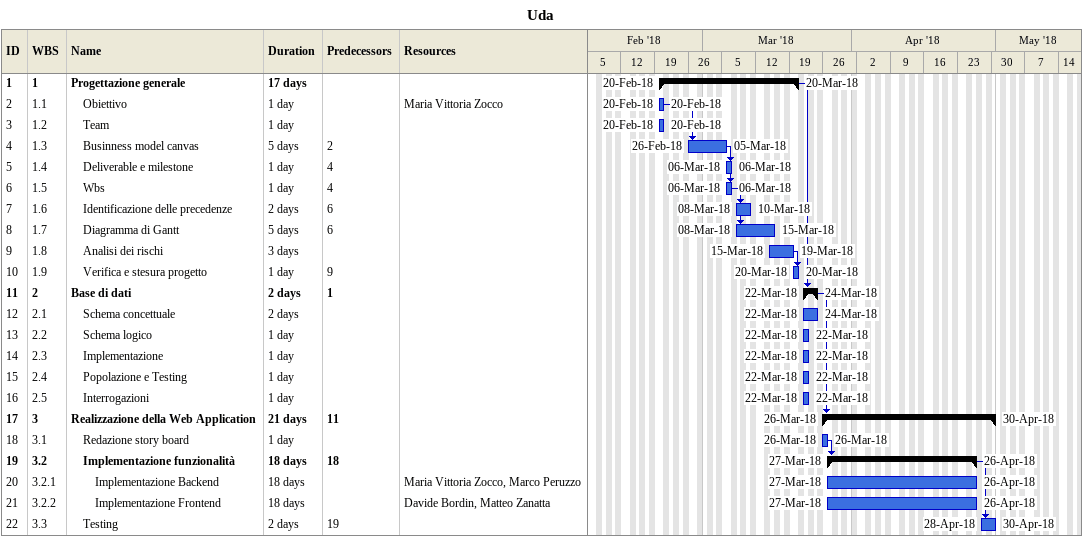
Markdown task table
Uda

| ID | WBS | Task | Duration | Start | Finish | Predecessors | Resources |
|---|---|---|---|---|---|---|---|
| 1 | 1 | **Progettazione generale** | 17d | 2018-02-20 | 2018-03-20 |  |  |
| 2 | 1.1 | Obiettivo | 1d | 2018-02-20 | 2018-02-20 |  | Maria Vittoria Zocco |
| 3 | 1.2 | Team | 1d | 2018-02-20 | 2018-02-20 |  |  |
| 4 | 1.3 | Businness model canvas | 5d | 2018-02-26 | 2018-03-05 | 2 |  |
| 5 | 1.4 | Deliverable e milestone | 1d | 2018-03-06 | 2018-03-06 | 4 |  |
| 6 | 1.5 | Wbs | 1d | 2018-03-06 | 2018-03-06 | 4 |  |
| 7 | 1.6 | Identificazione delle precedenze | 2d | 2018-03-08 | 2018-03-10 | 6 |  |
| 8 | 1.7 | Diagramma di Gantt | 5d | 2018-03-08 | 2018-03-15 | 6 |  |
| 9 | 1.8 | Analisi dei rischi | 3d | 2018-03-15 | 2018-03-19 |  |  |
| 10 | 1.9 | Verifica e stesura progetto | 1d | 2018-03-20 | 2018-03-20 | 9 |  |
| 11 | 2 | **Base di dati** | 2d | 2018-03-22 | 2018-03-24 | 1 |  |
| 12 | 2.1 | Schema concettuale | 2d | 2018-03-22 | 2018-03-24 |  |  |
| 13 | 2.2 | Schema logico | 1d | 2018-03-22 | 2018-03-22 |  |  |
| 14 | 2.3 | Implementazione | 1d | 2018-03-22 | 2018-03-22 |  |  |
| 15 | 2.4 | Popolazione e Testing | 1d | 2018-03-22 | 2018-03-22 |  |  |
| 16 | 2.5 | Interrogazioni | 1d | 2018-03-22 | 2018-03-22 |  |  |
| 17 | 3 | **Realizzazione della Web Application** | 21d | 2018-03-26 | 2018-04-30 | 11 |  |
| 18 | 3.1 | Redazione story board | 1d | 2018-03-26 | 2018-03-26 |  |  |
| 19 | 3.2 | **Implementazione funzionalità** | 18d | 2018-03-27 | 2018-04-26 | 18 |  |
| 20 | 3.2.1 | Implementazione Backend | 18d | 2018-03-27 | 2018-04-26 |  | Maria Vittoria Zocco, Marco Peruzzo |
| 21 | 3.2.2 | Implementazione Frontend | 18d | 2018-03-27 | 2018-04-26 |  | Davide Bordin, Matteo Zanatta |
| 22 | 3.3 | Testing | 2d | 2018-04-28 | 2018-04-30 | 19 |  |
